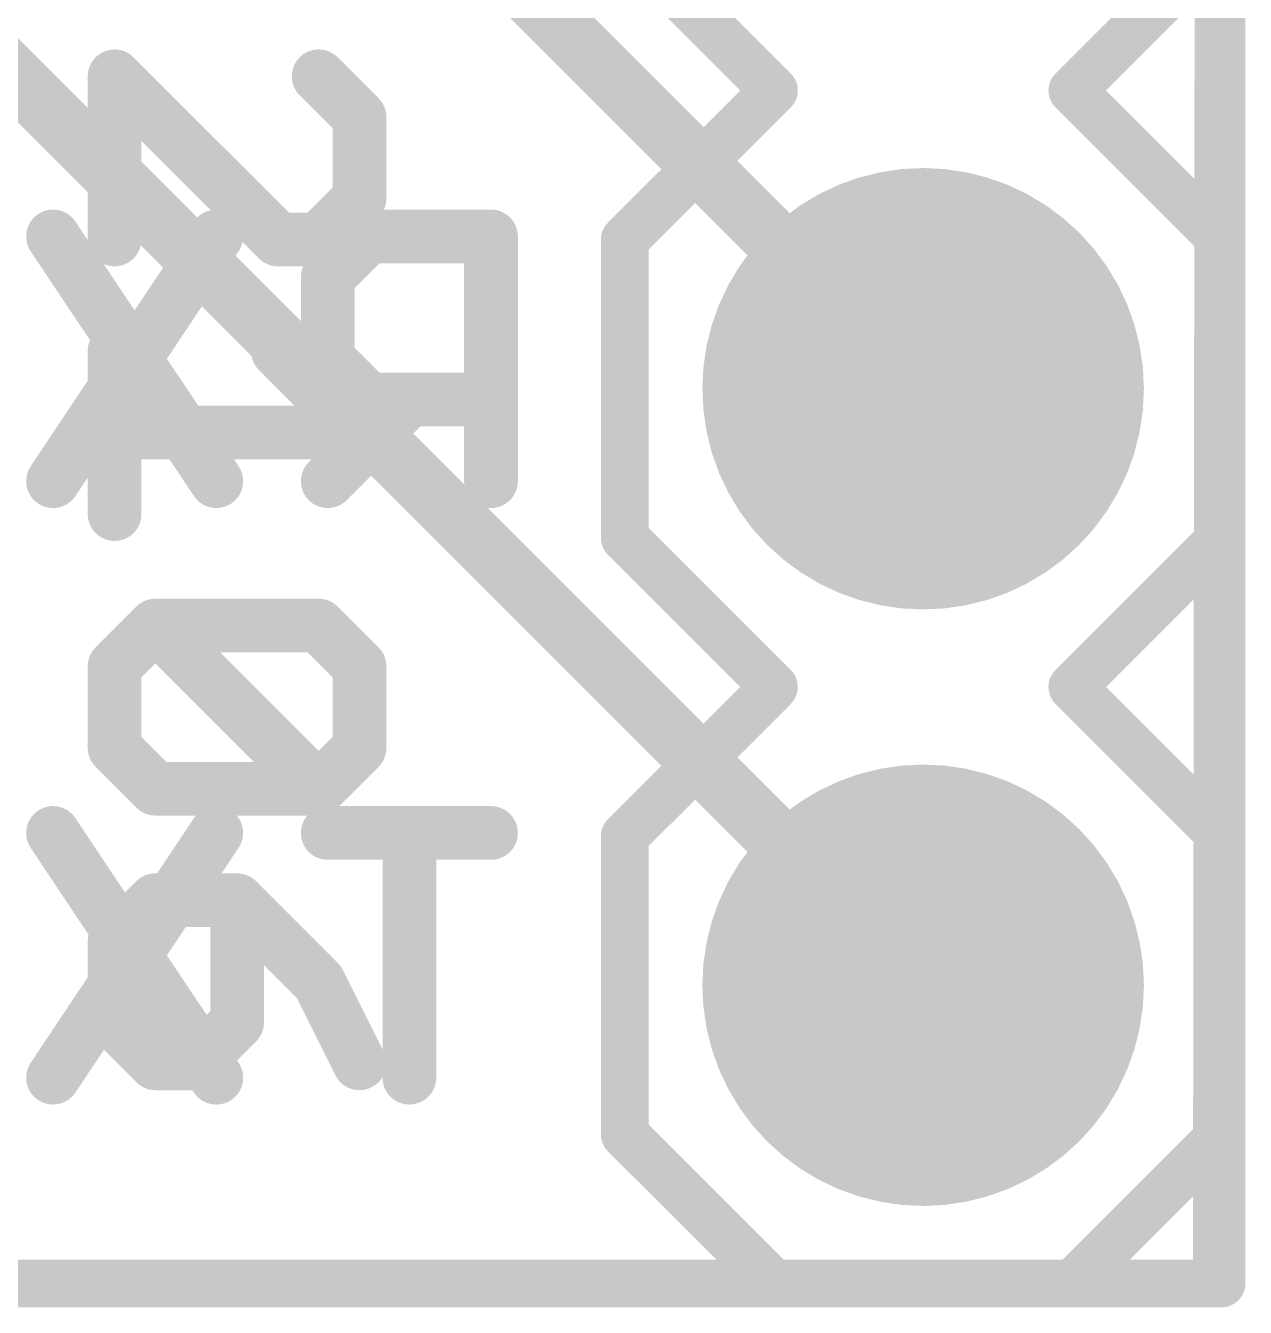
# Model space of a CAD drawing. Extents: x -0.1 to 14.1, y -0.1 to 15.3.
# Drawn here: x 8.88 to 14.07, y -0.1 to 5.36 of the extents above; entities that cross this region are included whole.
import ezdxf

# ---------------------------------------------------------------- set-up
doc = ezdxf.new("R2010")
doc.units = 0
for name, color, linetype in [('1', 12, 'CONTINUOUS'), ('16', 132, 'CONTINUOUS'), ('17', 110, 'CONTINUOUS'), ('20', 53, 'CONTINUOUS'), ('21', 41, 'CONTINUOUS'), ('22', 40, 'CONTINUOUS'), ('51', 53, 'CONTINUOUS')]:
    doc.layers.add(name, color=color, linetype=linetype)

# ---------------------------------------------------------------- blocks, each defined once
blk = doc.blocks.new('RECT')
blk.add_solid([(-0.5, -0.5), (0.5, -0.5), (-0.5, 0.5), (0.5, 0.5)])
blk = doc.blocks.new('ROUNDP')
at = {"const_width": 0.5}
blk.add_lwpolyline([(0, -0.25, 1), (0, 0.25, 1), (0, -0.25)], format="xyb", dxfattribs=at)

msp = doc.modelspace()

# ---------------------------------------------------------------- linework, layer by layer
at = {"layer": '1'}
for points, const_width in [([(13.97, 0), (13.97, 15.24)], 0.2032), ([(9.64, 6.87), (12.7, 3.81)], 0.254), ([(7.6, 6.37), (12.7, 1.27)], 0.254), ([(5.08, 0), (13.97, 0)], 0.2032)]:
    msp.add_lwpolyline(points, dxfattribs=dict(at, const_width=const_width))
for points, const_width in [([(12.6551, 3.7651, 1), (12.7449, 3.8549)], 0.127), ([(12.6551, 1.2251, 1), (12.7449, 1.3149)], 0.127), ([(13.97, -0.0508, 1), (13.97, 0.0508)], 0.1016), ([(13.9192, 0, 1), (14.0208, 0)], 0.1016)]:
    msp.add_lwpolyline(points, format="xyb", dxfattribs=dict(at, const_width=const_width))
at = {"layer": '16', "const_width": 0.2032}
for points in [[(13.97, 0), (13.97, 15.24)], [(5.08, 0), (13.97, 0)]]:
    msp.add_lwpolyline(points, dxfattribs=at)
at = {"layer": '16', "const_width": 0.1016}
for points in [[(13.97, -0.0508, 1), (13.97, 0.0508)], [(13.9192, 0, 1), (14.0208, 0)]]:
    msp.add_lwpolyline(points, format="xyb", dxfattribs=at)
at = {"layer": '20', "const_width": 0.2032}
for points in [[(13.95, 0), (13.97, 15.24)], [(0, 0), (13.95, 0)]]:
    msp.add_lwpolyline(points, dxfattribs=at)
at = {"layer": '20', "const_width": 0.1016}
for points in [[(13.95, -0.0508, 1), (13.95, 0.0508)], [(13.8992, 0.0001, 1), (14.0008, -0.0001)]]:
    msp.add_lwpolyline(points, format="xyb", dxfattribs=at)
at = {"layer": '21'}
for points, const_width in [([(12.065, 5.08), (11.43, 5.715)], 0.2032), ([(13.97, 5.715), (13.335, 5.08)], 0.2032), ([(9.2583, 4.4457), (9.2583, 5.1405)], 0.2286), ([(9.2583, 5.1405), (9.9532, 4.4457)], 0.2286), ([(10.3006, 4.9668), (10.1269, 5.1405)], 0.2286), ([(11.43, 4.445), (12.065, 5.08)], 0.2032), ([(13.335, 5.08), (13.97, 4.445)], 0.2032), ([(10.3006, 4.6194), (10.3006, 4.9668)], 0.2286), ([(10.1269, 4.4457), (10.3006, 4.6194)], 0.2286), ([(9.9532, 4.4457), (10.1269, 4.4457)], 0.2286), ([(11.43, 3.175), (11.43, 4.445)], 0.2032), ([(13.97, 4.445), (13.97, 3.175)], 0.2032), ([(9.2583, 3.9711), (9.2583, 3.2763)], 0.2286), ([(9.9532, 3.9711), (10.3006, 3.6237)], 0.2286), ([(10.3006, 3.6237), (9.2583, 3.6237)], 0.2286), ([(12.065, 2.54), (11.43, 3.175)], 0.2032), ([(13.97, 3.175), (13.335, 2.54)], 0.2032), ([(9.2583, 2.628), (9.432, 2.8017)], 0.2286), ([(9.432, 2.8017), (10.1269, 2.8017)], 0.2286), ([(9.432, 2.8017), (10.1269, 2.1069)], 0.2286), ([(10.1269, 2.8017), (10.3006, 2.628)], 0.2286), ([(9.2583, 2.2806), (9.2583, 2.628)], 0.2286), ([(10.3006, 2.628), (10.3006, 2.2806)], 0.2286), ([(11.43, 1.905), (12.065, 2.54)], 0.2032), ([(13.335, 2.54), (13.97, 1.905)], 0.2032), ([(9.432, 2.1069), (9.2583, 2.2806)], 0.2286), ([(10.3006, 2.2806), (10.1269, 2.1069)], 0.2286), ([(10.1269, 2.1069), (9.432, 2.1069)], 0.2286), ([(11.43, 0.635), (11.43, 1.905)], 0.2032), ([(13.97, 1.905), (13.97, 0.635)], 0.2032), ([(9.432, 1.6323), (9.2583, 1.4586)], 0.2286), ([(9.7794, 1.6323), (9.432, 1.6323)], 0.2286), ([(10.1269, 1.2849), (9.7794, 1.6323)], 0.2286), ([(9.7794, 1.1112), (9.7794, 1.6323)], 0.2286), ([(9.2583, 1.4586), (9.2583, 1.1112)], 0.2286), ([(10.3006, 0.9375), (10.1269, 1.2849)], 0.2286), ([(9.2583, 1.1112), (9.432, 0.9375)], 0.2286), ([(9.6057, 0.9375), (9.7794, 1.1112)], 0.2286), ([(9.432, 0.9375), (9.6057, 0.9375)], 0.2286), ([(12.065, 0), (11.43, 0.635)], 0.2032), ([(13.97, 0.635), (13.335, 0)], 0.2032), ([(13.335, 0), (12.065, 0)], 0.2032)]:
    msp.add_lwpolyline(points, dxfattribs=dict(at, const_width=const_width))
for points, const_width in [([(9.2987, 5.1809, 1), (9.2179, 5.1001)], 0.1143), ([(9.3155, 5.1405, 1), (9.2012, 5.1405)], 0.1143), ([(10.1673, 5.1809, 1), (10.0865, 5.1001)], 0.1143), ([(12.1009, 5.0441, 1), (12.0291, 5.1159)], 0.1016), ([(12.0291, 5.0441, 1), (12.1009, 5.1159)], 0.1016), ([(13.3709, 5.1159, 1), (13.2991, 5.0441)], 0.1016), ([(13.2991, 5.1159, 1), (13.3709, 5.0441)], 0.1016), ([(10.3577, 4.9668, 1), (10.2434, 4.9668)], 0.1143), ([(10.2602, 4.9264, 1), (10.341, 5.0072)], 0.1143), ([(10.341, 4.579, 1), (10.2602, 4.6598)], 0.1143), ([(10.2434, 4.6194, 1), (10.3577, 4.6194)], 0.1143), ([(9.9532, 4.5028, 1), (9.9532, 4.3885)], 0.1143), ([(9.9127, 4.4052, 1), (9.9936, 4.4861)], 0.1143), ([(10.0865, 4.4861, 1), (10.1673, 4.4052)], 0.1143), ([(10.1269, 4.3885, 1), (10.1269, 4.5028)], 0.1143), ([(11.4808, 4.445, 1), (11.3792, 4.445)], 0.1016), ([(11.3941, 4.4809, 1), (11.4659, 4.4091)], 0.1016), ([(14.0208, 4.445, 1), (13.9192, 4.445)], 0.1016), ([(13.9341, 4.4091, 1), (14.0059, 4.4809)], 0.1016), ([(9.2012, 4.4457, 1), (9.3155, 4.4457)], 0.1143), ([(9.3155, 3.9711, 1), (9.2012, 3.9711)], 0.1143), ([(9.9936, 4.0115, 1), (9.9127, 3.9307)], 0.1143), ([(9.2583, 3.6808, 1), (9.2583, 3.5665)], 0.1143), ([(10.2602, 3.5833, 1), (10.341, 3.6641)], 0.1143), ([(10.3006, 3.5665, 1), (10.3006, 3.6808)], 0.1143), ([(9.2012, 3.2763, 1), (9.3155, 3.2763)], 0.1143), ([(11.4659, 3.2109, 1), (11.3941, 3.1391)], 0.1016), ([(14.0059, 3.1391, 1), (13.9341, 3.2109)], 0.1016), ([(11.3792, 3.175, 1), (11.4808, 3.175)], 0.1016), ([(13.9192, 3.175, 1), (14.0208, 3.175)], 0.1016), ([(9.432, 2.8589, 1), (9.432, 2.7446)], 0.1143), ([(9.4724, 2.8421, 1), (9.3916, 2.7613)], 0.1143), ([(9.4724, 2.7613, 1), (9.3916, 2.8421)], 0.1143), ([(10.1673, 2.8421, 1), (10.0865, 2.7613)], 0.1143), ([(10.1269, 2.7446, 1), (10.1269, 2.8589)], 0.1143), ([(9.3155, 2.628, 1), (9.2012, 2.628)], 0.1143), ([(10.3577, 2.628, 1), (10.2434, 2.628)], 0.1143), ([(9.2179, 2.6684, 1), (9.2987, 2.5876)], 0.1143), ([(10.2602, 2.5876, 1), (10.341, 2.6684)], 0.1143), ([(12.1009, 2.5041, 1), (12.0291, 2.5759)], 0.1016), ([(12.0291, 2.5041, 1), (12.1009, 2.5759)], 0.1016), ([(13.3709, 2.5759, 1), (13.2991, 2.5041)], 0.1016), ([(13.2991, 2.5759, 1), (13.3709, 2.5041)], 0.1016), ([(9.2987, 2.321, 1), (9.2179, 2.2402)], 0.1143), ([(10.341, 2.2402, 1), (10.2602, 2.321)], 0.1143), ([(9.2012, 2.2806, 1), (9.3155, 2.2806)], 0.1143), ([(10.2434, 2.2806, 1), (10.3577, 2.2806)], 0.1143), ([(9.432, 2.164, 1), (9.432, 2.0497)], 0.1143), ([(9.3916, 2.0664, 1), (9.4724, 2.1473)], 0.1143), ([(10.0865, 2.1473, 1), (10.1673, 2.0664)], 0.1143), ([(10.0865, 2.0664, 1), (10.1673, 2.1473)], 0.1143), ([(10.1269, 2.0497, 1), (10.1269, 2.164)], 0.1143), ([(11.4808, 1.905, 1), (11.3792, 1.905)], 0.1016), ([(11.3941, 1.9409, 1), (11.4659, 1.8691)], 0.1016), ([(14.0208, 1.905, 1), (13.9192, 1.905)], 0.1016), ([(13.9341, 1.8691, 1), (14.0059, 1.9409)], 0.1016), ([(9.432, 1.6895, 1), (9.432, 1.5752)], 0.1143), ([(9.4724, 1.5919, 1), (9.3916, 1.6727)], 0.1143), ([(9.8199, 1.6727, 1), (9.739, 1.5919)], 0.1143), ([(9.8366, 1.6323, 1), (9.7223, 1.6323)], 0.1143), ([(9.7794, 1.5752, 1), (9.7794, 1.6895)], 0.1143), ([(9.2179, 1.499, 1), (9.2987, 1.4182)], 0.1143), ([(9.3155, 1.4586, 1), (9.2012, 1.4586)], 0.1143), ([(10.178, 1.3104, 1), (10.0758, 1.2593)], 0.1143), ([(10.0865, 1.2445, 1), (10.1673, 1.3253)], 0.1143), ([(9.2987, 1.1516, 1), (9.2179, 1.0708)], 0.1143), ([(9.8199, 1.0708, 1), (9.739, 1.1516)], 0.1143), ([(9.2012, 1.1112, 1), (9.3155, 1.1112)], 0.1143), ([(9.7223, 1.1112, 1), (9.8366, 1.1112)], 0.1143), ([(9.432, 0.9946, 1), (9.432, 0.8803)], 0.1143), ([(9.6057, 0.8803, 1), (9.6057, 0.9946)], 0.1143), ([(9.3916, 0.897, 1), (9.4724, 0.9779)], 0.1143), ([(9.5653, 0.9779, 1), (9.6461, 0.897)], 0.1143), ([(10.2495, 0.9119, 1), (10.3517, 0.963)], 0.1143), ([(11.4659, 0.6709, 1), (11.3941, 0.5991)], 0.1016), ([(14.0059, 0.5991, 1), (13.9341, 0.6709)], 0.1016), ([(11.3792, 0.635, 1), (11.4808, 0.635)], 0.1016), ([(13.9192, 0.635, 1), (14.0208, 0.635)], 0.1016), ([(12.065, 0.0508, 1), (12.065, -0.0508)], 0.1016), ([(12.0291, -0.0359, 1), (12.1009, 0.0359)], 0.1016), ([(13.2991, 0.0359, 1), (13.3709, -0.0359)], 0.1016), ([(13.335, -0.0508, 1), (13.335, 0.0508)], 0.1016)]:
    msp.add_lwpolyline(points, format="xyb", dxfattribs=dict(at, const_width=const_width))
at = {"layer": '22', "const_width": 0.2286}
for points in [[(9.6911, 4.4586), (8.9962, 3.4163)], [(8.9962, 4.4586), (9.6911, 3.4163)], [(10.3394, 4.4586), (10.1656, 4.2849)], [(10.8605, 4.4586), (10.3394, 4.4586)], [(10.8605, 3.4163), (10.8605, 4.4586)], [(10.1656, 4.2849), (10.1656, 3.9374)], [(10.1656, 3.9374), (10.3394, 3.7637)], [(10.5131, 3.7637), (10.1656, 3.4163)], [(10.3394, 3.7637), (10.8605, 3.7637)], [(9.6911, 1.9186), (8.9962, 0.8763)], [(8.9962, 1.9186), (9.6911, 0.8763)], [(10.8605, 1.9186), (10.1656, 1.9186)], [(10.5131, 0.8763), (10.5131, 1.9186)]]:
    msp.add_lwpolyline(points, dxfattribs=at)
at = {"layer": '22', "const_width": 0.1143}
for points in [[(9.0438, 4.4903, 1), (8.9487, 4.4269)], [(9.7387, 4.4269, 1), (9.6435, 4.4903)], [(10.3394, 4.5157, 1), (10.3394, 4.4014)], [(10.3798, 4.4182, 1), (10.2989, 4.499)], [(10.9176, 4.4586, 1), (10.8033, 4.4586)], [(10.8605, 4.4014, 1), (10.8605, 4.5157)], [(10.2228, 4.2849, 1), (10.1085, 4.2849)], [(10.1252, 4.3253, 1), (10.206, 4.2445)], [(10.206, 3.9779, 1), (10.1252, 3.897)], [(10.1085, 3.9374, 1), (10.2228, 3.9374)], [(10.3394, 3.8209, 1), (10.3394, 3.7066)], [(10.5535, 3.7233, 1), (10.4727, 3.8041)], [(10.8605, 3.7066, 1), (10.8605, 3.8209)], [(10.2989, 3.7233, 1), (10.3798, 3.8041)], [(8.9487, 3.448, 1), (9.0438, 3.3846)], [(9.6435, 3.3846, 1), (9.7387, 3.448)], [(10.1252, 3.4567, 1), (10.206, 3.3759)], [(10.8033, 3.4163, 1), (10.9176, 3.4163)], [(9.0438, 1.9503, 1), (8.9487, 1.8869)], [(9.7387, 1.8869, 1), (9.6435, 1.9503)], [(10.1656, 1.9757, 1), (10.1656, 1.8614)], [(10.5702, 1.9186, 1), (10.4559, 1.9186)], [(10.8605, 1.8614, 1), (10.8605, 1.9757)], [(8.9487, 0.908, 1), (9.0438, 0.8446)], [(9.6435, 0.8446, 1), (9.7387, 0.908)], [(10.4559, 0.8763, 1), (10.5702, 0.8763)]]:
    msp.add_lwpolyline(points, format="xyb", dxfattribs=at)

# ---------------------------------------------------------------- block references
at = {"layer": '17', "xscale": 1.8796, "yscale": 1.8796}
for p in [(12.7, 3.81), (12.7, 3.81), (12.7, 1.27), (12.7, 1.27)]:
    msp.add_blockref('ROUNDP', p, dxfattribs=at)
at = {"layer": '51', "xscale": 0.508, "yscale": 0.508, "rotation": 270}
for p in [(12.7, 3.81), (12.7, 1.27)]:
    msp.add_blockref('RECT', p, dxfattribs=at)

doc.saveas('drawing.dxf')
